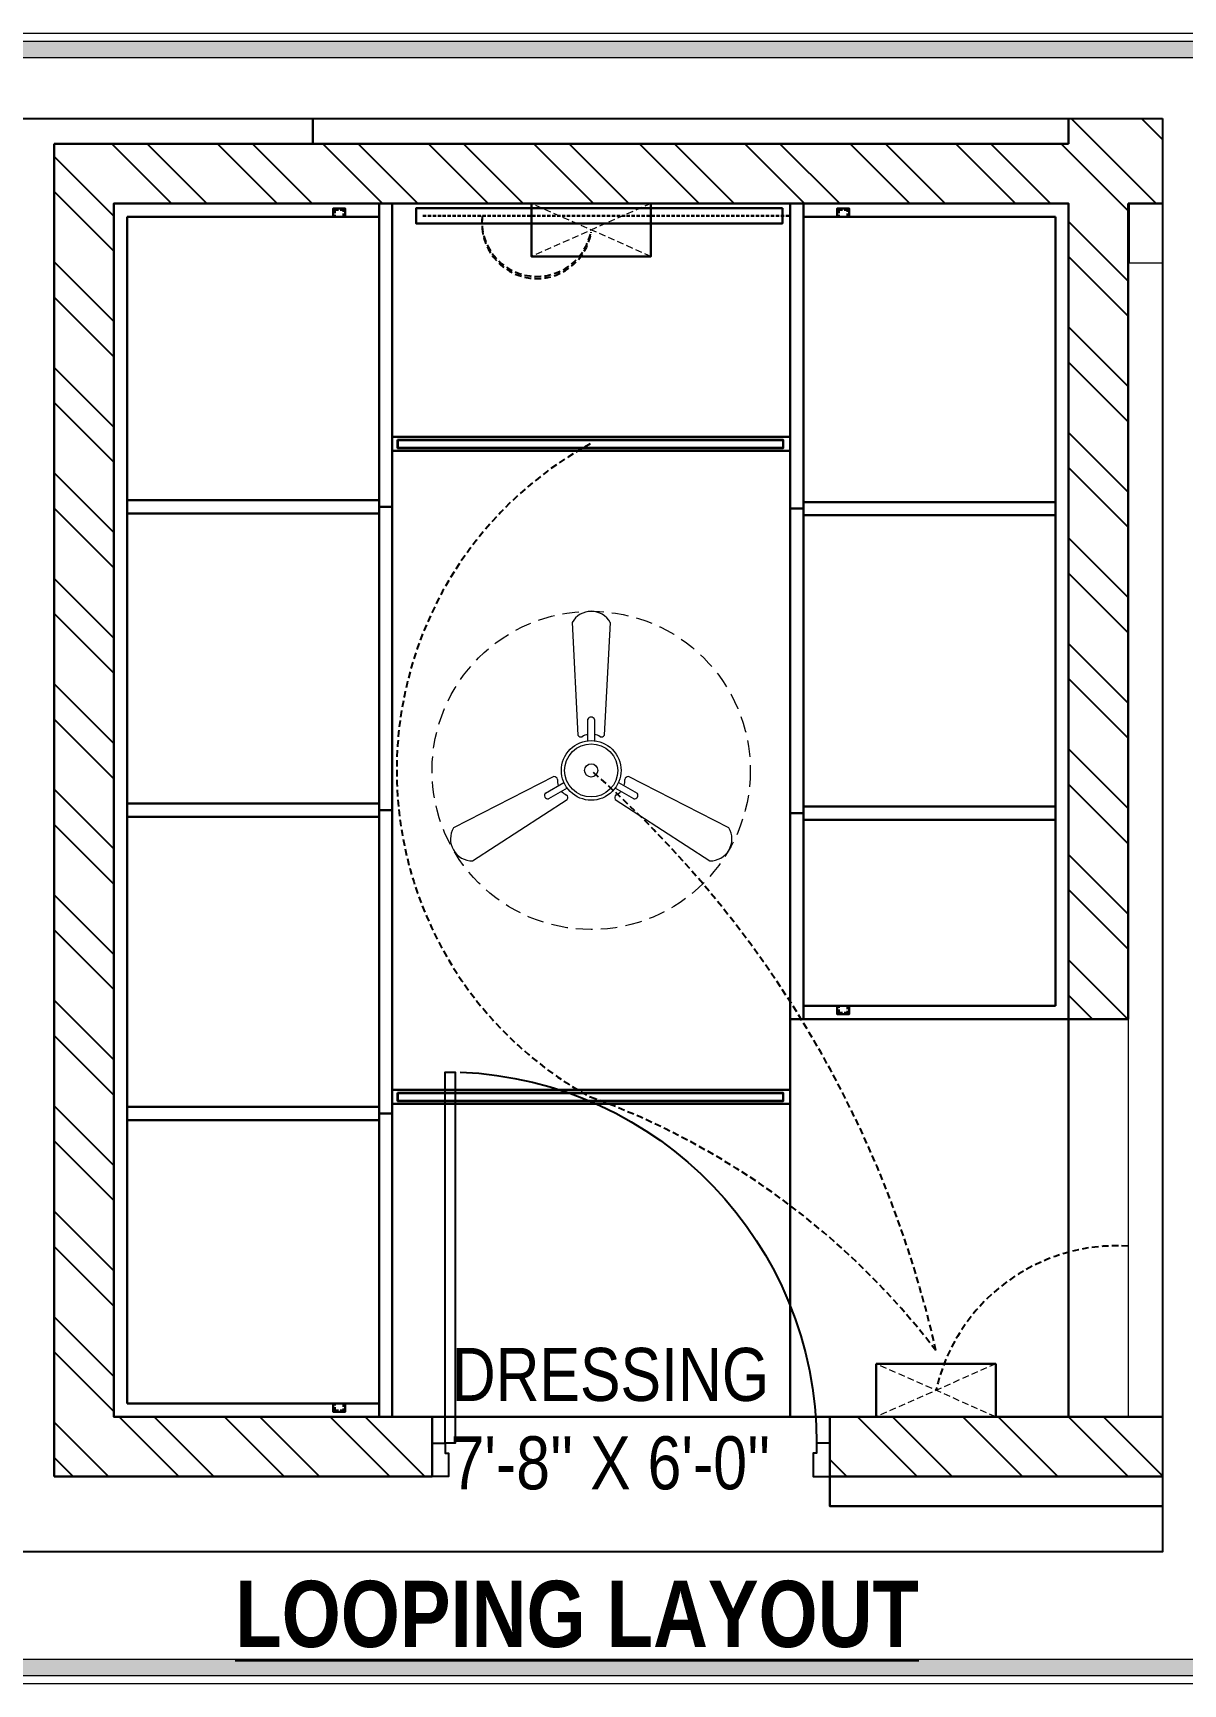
# Model space of a CAD drawing. Header units: millimetres. Extents: x 56222 to 3066687, y -650199 to -121287.
# Drawn here: x 137481.9 to 137568.7, y -183186.1 to -183061.6 of the extents above; entities that cross this region are included whole.
import ezdxf

# ---------------------------------------------------------------- set-up
doc = ezdxf.new("R2010")
doc.units = ezdxf.units.MM
doc.header["$MEASUREMENT"] = 0
for name, pattern in [('DASHED', [0.75, 0.5, -0.25]), ('DASHED2', [0.375, 0.25, -0.125]), ('DASHEDX2', [1.5, 1, -0.5])]:
    doc.linetypes.add(name, pattern=pattern)
for name, color, linetype in [('AR DOOR', 40, 'Continuous'), ('AR ELE-5', 134, 'Continuous'), ('AR HATCH-7', 7, 'Continuous')]:
    doc.layers.add(name, color=color, linetype=linetype)
for name, color, linetype, lineweight in [('Dimension', 10, 'DASHEDX2', 20), ('el', 7, 'Continuous', 20), ('ELEC-wires', 1, 'DASHED2', 13), ('Electrical', 84, 'Continuous', 30), ('ELEVATION ( SPIRAL STAIR )', 250, 'Continuous', 9), ('FIRST FLOOR', 7, 'Continuous', 9), ('FIRST FLOOR ( TEXT )', 7, 'Continuous', 9), ('FIRST FLOOR_( PLine )_', 251, 'Continuous', 30), ('FURNITURE', 32, 'Continuous', 9), ('GF FALSE CEILING', 6, 'Continuous', 35), ('GROUND FLOOR', 7, 'Continuous', 9), ('Labelling', 1, 'Continuous', 25), ('Looping', 10, 'Continuous', 25), ('XX~SLAB ( BEAM )~ ( DIM )', 7, 'Continuous', 9)]:
    doc.layers.add(name, color=color, linetype=linetype, lineweight=lineweight)
doc.styles.add('KATHA', font='swissc.ttf')
doc.styles.add('style4', font='ARIALN.TTF')
pattern_1 = [(135, (1490.1495, 84.694), (-3.97747564, -3.97747564), []), (135, (1490.1495, 87.3455), (-3.97747564, -3.97747564), [])]

# ---------------------------------------------------------------- blocks, each defined once
blk = doc.blocks.new('*U29')
for points in [[(-40, 0), (0, 0), (0, 30), (10, 30), (10, 100), (-40, 100)], [(1160, 0), (1120, 0), (1120, 30), (1110, 30), (1110, 100), (1160, 100)], [(0, 0), (0, -1120), (30, -1120), (30, 0)]]:
    blk.add_lwpolyline(points, close=True)
at = {"layer": 'AR ELE-5', "linetype": 'ByBlock', "ltscale": 15}
blk.add_arc((-1.6, 0.7), 1121.6, 272.373, 359.9653, dxfattribs=at)
blk = doc.blocks.new('6616')
at = {"color": 242, "linetype": 'DASHED', "true_color": 0xcd2027}
for p, q in [((386784.79, -36915.77), (386775.78, -36911.78)), ((386784.79, -36911.78), (386775.78, -36915.77))]:
    blk.add_line(p, q, dxfattribs=at)
at = {"layer": 'ELEC-wires', "color": 5, "linetype": 'ByBlock', "lineweight": 30, "ltscale": 4}
blk.add_lwpolyline([(386775.78, -36911.78), (386784.79, -36911.78), (386784.79, -36915.77), (386775.78, -36915.77)], close=True, dxfattribs=at)
blk = doc.blocks.new('RF')
at = {"layer": 'Electrical', "lineweight": 15, "ltscale": 20}
for p, q in [((135236.11, -183534.09), (135236.99, -183551.08)), ((135240.99, -183551.08), (135241.88, -183534.09)), ((135238.49, -183551.93), (135238.49, -183548.69)), ((135239.49, -183548.72), (135239.49, -183551.93)), ((135233.38, -183557.34), (135218.23, -183565.07)), ((135259.76, -183565.06), (135244.6, -183557.34)), ((135232.09, -183559.82), (135234.87, -183558.21)), ((135235.37, -183559.08), (135232.56, -183560.7)), ((135245.4, -183560.68), (135242.62, -183559.08)), ((135243.12, -183558.21), (135245.92, -183559.83)), ((135221.11, -183570.06), (135235.38, -183560.8)), ((135242.6, -183560.8), (135256.87, -183570.06))]:
    blk.add_line(p, q, dxfattribs=at)
at = {"layer": 'Electrical', "linetype": 'DASHED', "lineweight": 15, "ltscale": 5}
blk.add_circle((135238.99, -183556.41), 24, dxfattribs=at)
at = {"layer": 'Electrical', "lineweight": 15, "ltscale": 20}
for centre, major_axis, start_param, end_param in [((135238.99, -183535.72), (2.34, 2.34), -0.272136, 1.842967), ((135238.99, -183548.89), (0.376, 0.376), -0.465536, 1.983618), ((135238.99, -183556.41), (3.18, -3.18), 3.14161, 9.424795), ((135238.99, -183556.41), (2.83, -2.83), 1.749190548672175e-05, 6.283202799085073), ((135237.46, -183550.82), (0.382, 0.382), 2.863014, 4.257784), ((135238.99, -183553.33), (1.71, -1.71), 2.565057, 2.951308), ((135238.99, -183553.33), (1.71, 1.71), 0.19032, 0.57657), ((135240.52, -183550.82), (0.382, -0.382), 5.167028, 6.561799), ((135233.39, -183557.88), (0.382, -0.382), 0.978238, 2.373008), ((135238.99, -183556.41), (0.707, 0.707), 1.570814, 7.853999), ((135244.59, -183557.88), (0.382, -0.382), 2.339416, 3.734186), ((135232.48, -183560.17), (0.376, -0.376), 3.199655, 5.648809), ((135236.33, -183557.95), (1.71, -1.71), 3.855511, 4.241762), ((135236.33, -183557.95), (1.71, -1.71), 4.659452, 5.045703), ((135241.66, -183557.95), (1.71, 1.71), 4.37911, 4.765361), ((135241.66, -183557.95), (1.71, 1.71), 5.183051, 5.569301), ((135245.51, -183560.16), (0.376, 0.376), 3.723254, 6.172408), ((135234.92, -183560.52), (0.382, 0.382), -1.325776, 0.068994), ((135243.07, -183560.52), (0.382, -0.382), 3.072633, 4.467404), ((135221.08, -183566.75), (2.34, -2.34), 3.393055, 5.508159), ((135256.91, -183566.75), (2.34, -2.34), 5.48745, 7.602554)]:
    blk.add_ellipse(centre, major_axis=major_axis, ratio=1, start_param=start_param, end_param=end_param, dxfattribs=at)

msp = doc.modelspace()

# ---------------------------------------------------------------- hatches: boundary and pattern name
at = {"layer": 'AR HATCH-7', "lineweight": 25, "true_color": 0x939598}
h = msp.add_hatch(dxfattribs=at)
h.set_pattern_fill('ANSI32', color=252, scale=15, angle=90)
h.set_pattern_definition(pattern_1)
h.paths.add_polyline_path([(137488.037, -183074.493), (137560.037, -183074.493), (137560.037, -183135.993), (137564.537, -183135.993), (137564.537, -183074.493), (137567.122, -183074.493), (137567.122, -183068.074), (137560.037, -183068.074), (137560.037, -183069.993), (137551.582, -183069.993), (137551.582, -183070.001), (137549.927, -183069.993), (137483.537, -183069.993), (137483.537, -183170.493), (137512.037, -183170.493), (137512.037, -183167.993), (137512.037, -183165.993), (137488.037, -183165.993)])
h = msp.add_hatch(dxfattribs=at)
h.set_pattern_fill('ANSI32', color=252, scale=15, angle=90)
h.set_pattern_definition(pattern_1)
h.paths.add_polyline_path([(137567.122, -183165.993), (137542.037, -183165.993), (137542.037, -183170.493), (137567.122, -183170.493)])
at = {"layer": 'Dimension', "linetype": 'Continuous', "true_color": 0xd39e00}
h = msp.add_hatch(color=42, dxfattribs=at)
h.paths.add_polyline_path([(137457.937, -183062.247), (137457.937, -183185.529), (137633.085, -183185.529), (137633.085, -183062.247)])
h.paths.add_polyline_path([(137459.166, -183063.476), (137631.856, -183063.476), (137631.856, -183184.3), (137459.166, -183184.3)], flags=16)

# ---------------------------------------------------------------- linework, layer by layer
at = {"layer": 'Dimension', "color": 42, "linetype": 'Continuous', "true_color": 0xd39e00}
for points in [[(137457.323, -183061.632), (137633.7, -183061.632), (137633.7, -183186.144), (137457.323, -183186.144)], [(137457.937, -183062.247), (137633.085, -183062.247), (137633.085, -183185.529), (137457.937, -183185.529)], [(137459.166, -183063.476), (137631.856, -183063.476), (137631.856, -183184.3), (137459.166, -183184.3)]]:
    msp.add_lwpolyline(points, close=True, dxfattribs=at)
at = {"layer": 'Electrical', "color": 7, "lineweight": 30}
for points in [[(137539.037, -183093.146), (137509.037, -183093.146), (137509.037, -183092.086), (137539.037, -183092.086)], [(137539.037, -183142.399), (137509.037, -183142.399), (137509.037, -183141.339), (137539.037, -183141.339)]]:
    msp.add_lwpolyline(points, close=True, dxfattribs=at)
at = {"layer": 'Electrical', "color": 175, "lineweight": 30, "ltscale": 8, "true_color": 0x4554a5}
for points in [[(137509.436, -183092.314), (137509.436, -183092.935), (137538.523, -183092.935), (137538.523, -183092.314)], [(137509.454, -183092.332), (137509.454, -183092.917), (137538.505, -183092.917), (137538.505, -183092.332)], [(137509.436, -183141.567), (137509.436, -183142.188), (137538.523, -183142.188), (137538.523, -183141.567)], [(137509.454, -183141.585), (137509.454, -183142.17), (137538.505, -183142.17), (137538.505, -183141.585)]]:
    msp.add_lwpolyline(points, close=True, dxfattribs=at)
at = {"layer": 'ELEVATION ( SPIRAL STAIR )', "color": 9, "lineweight": 30, "true_color": 0xc7c8ca}
msp.add_lwpolyline([(137538.455, -183074.844), (137538.455, -183075.994), (137510.837, -183075.994), (137510.837, -183074.844)], close=True, dxfattribs=at)
at = {"layer": 'FIRST FLOOR'}
for p, q in [((137560.037, -183068.074), (137560.037, -183069.993)), ((137560.037, -183069.993), (137483.537, -183069.993)), ((137483.537, -183069.993), (137483.537, -183170.493)), ((137560.037, -183074.493), (137488.037, -183074.493)), ((137488.037, -183074.493), (137488.037, -183165.993)), ((137560.037, -183074.493), (137560.037, -183135.993)), ((137564.537, -183074.493), (137567.122, -183074.493)), ((137564.537, -183074.493), (137564.537, -183165.993)), ((137560.037, -183135.993), (137564.537, -183135.993)), ((137488.037, -183165.993), (137567.122, -183165.993)), ((137512.037, -183165.993), (137512.037, -183170.493)), ((137542.037, -183165.993), (137542.037, -183170.493)), ((137483.537, -183170.493), (137512.037, -183170.493)), ((137542.037, -183170.493), (137567.122, -183170.493))]:
    msp.add_line(p, q, dxfattribs=at)
at = {"layer": 'FIRST FLOOR_( PLine )_'}
for p, q in [((137560.037, -183068.074), (137560.037, -183069.993)), ((137560.037, -183069.993), (137483.537, -183069.993)), ((137483.537, -183069.993), (137483.537, -183170.493)), ((137488.037, -183165.993), (137488.037, -183074.493)), ((137488.037, -183074.493), (137560.037, -183074.493)), ((137560.037, -183074.493), (137560.037, -183135.993)), ((137564.537, -183135.993), (137564.537, -183074.493)), ((137564.537, -183074.493), (137567.122, -183074.493)), ((137560.037, -183135.993), (137564.537, -183135.993)), ((137512.037, -183165.993), (137488.037, -183165.993)), ((137512.037, -183170.493), (137512.037, -183165.993)), ((137483.537, -183170.493), (137512.037, -183170.493))]:
    msp.add_line(p, q, dxfattribs=at)
msp.add_lwpolyline([(137567.122, -183165.993), (137542.037, -183165.993), (137542.037, -183170.493), (137567.122, -183170.493)], dxfattribs=at)
at = {"layer": 'FURNITURE', "lineweight": 30}
msp.add_line((137503.037, -183069.993), (137503.037, -183068.074), dxfattribs=at)
at = {"layer": 'FURNITURE', "color": 9, "lineweight": 30, "true_color": 0xc7c8ca}
for p, q in [((137508.037, -183165.993), (137508.037, -183074.493)), ((137540.037, -183074.493), (137540.037, -183135.993)), ((137508.037, -183075.493), (137489.037, -183075.493)), ((137489.037, -183075.493), (137489.037, -183164.993)), ((137559.037, -183075.493), (137540.037, -183075.493)), ((137559.037, -183134.993), (137559.037, -183075.493)), ((137489.037, -183096.868), (137508.037, -183096.868)), ((137508.037, -183097.368), (137509.037, -183097.368)), ((137540.037, -183097.503), (137539.037, -183097.503)), ((137540.037, -183097.003), (137559.037, -183097.003)), ((137489.037, -183097.868), (137508.037, -183097.868)), ((137540.037, -183098.003), (137559.037, -183098.003)), ((137489.037, -183119.743), (137508.037, -183119.743)), ((137540.037, -183119.966), (137559.037, -183119.966)), ((137489.037, -183120.743), (137508.037, -183120.743)), ((137508.037, -183120.243), (137509.037, -183120.243)), ((137540.037, -183120.466), (137539.037, -183120.466)), ((137540.037, -183120.966), (137559.037, -183120.966)), ((137540.037, -183134.993), (137559.037, -183134.993)), ((137489.037, -183142.618), (137508.037, -183142.618)), ((137489.037, -183143.618), (137508.037, -183143.618)), ((137508.037, -183143.118), (137509.037, -183143.118)), ((137489.037, -183164.993), (137508.037, -183164.993))]:
    msp.add_line(p, q, dxfattribs=at)
at = {"layer": 'FURNITURE', "color": 3, "linetype": 'DASHED2', "lineweight": 30}
msp.add_line((137511.337, -183075.419), (137538.955, -183075.419), dxfattribs=at)
at = {"layer": 'FURNITURE', "color": 9, "lineweight": 30, "true_color": 0xc7c8ca}
for points in [[(137488.037, -183165.993), (137509.037, -183165.993), (137509.037, -183074.493), (137488.037, -183074.493)], [(137560.037, -183074.493), (137539.037, -183074.493), (137539.037, -183135.993), (137560.037, -183135.993)]]:
    msp.add_lwpolyline(points, close=True, dxfattribs=at)
at = {"layer": 'FURNITURE', "lineweight": 30}
for points in [[(137505.484, -183075.495), (137505.484, -183074.855), (137504.591, -183074.855), (137504.591, -183075.495)], [(137543.482, -183075.495), (137543.482, -183074.855), (137542.589, -183074.855), (137542.589, -183075.495)], [(137543.482, -183134.99), (137543.482, -183135.631), (137542.589, -183135.631), (137542.589, -183134.99)], [(137505.484, -183164.99), (137505.484, -183165.631), (137504.591, -183165.631), (137504.591, -183164.99)]]:
    msp.add_lwpolyline(points, close=True, dxfattribs=at)
at = {"layer": 'FURNITURE', "color": 3, "linetype": 'DASHED2', "lineweight": 30}
for points in [[(137505.368, -183075.495), (137505.368, -183074.962), (137504.715, -183074.962), (137504.715, -183075.495)], [(137543.366, -183075.495), (137543.366, -183074.962), (137542.713, -183074.962), (137542.713, -183075.495)], [(137543.366, -183134.99), (137543.366, -183135.523), (137542.713, -183135.523), (137542.713, -183134.99)], [(137505.368, -183164.99), (137505.368, -183165.523), (137504.715, -183165.523), (137504.715, -183164.99)]]:
    msp.add_lwpolyline(points, close=True, dxfattribs=at)
at = {"layer": 'FURNITURE'}
msp.add_lwpolyline([(137567.122, -183078.993), (137564.631, -183078.993), (137564.631, -183074.493), (137567.122, -183074.493)], dxfattribs=at)
at = {"layer": 'FURNITURE', "lineweight": 30}
msp.add_lwpolyline([(137567.122, -183170.493), (137542.037, -183170.493), (137542.037, -183172.743), (137567.122, -183172.743)], dxfattribs=at)
at = {"layer": 'GF FALSE CEILING', "color": 9, "lineweight": 30, "true_color": 0xc7c8ca}
for points in [[(137488.037, -183074.493), (137560.037, -183074.493), (137560.037, -183165.993), (137488.037, -183165.993)], [(137509.037, -183074.493), (137539.037, -183074.493), (137539.037, -183165.993), (137509.037, -183165.993)]]:
    msp.add_lwpolyline(points, close=True, dxfattribs=at)
at = {"layer": 'Looping', "linetype": 'DASHED', "lineweight": 25}
for centre, radius, start, end in [((137519.943, -183075.846), 4.144, 174.07892, 351.11887), ((137519.943, -183076.003), 4.144, 174.07892, 351.11887), ((137504.479, -183195.763), 57.307, 37.34632, 70.12705), ((137563.666, -183167.067), 13.969, 86.4232, 167.31596)]:
    msp.add_arc(centre, radius, start, end, dxfattribs=at)
at = {"layer": 'Looping', "color": 251, "linetype": 'DASHED', "lineweight": 25, "true_color": 0x636466}
msp.add_arc((137537.455, -183117.243), 28.082, 118.72238, 241.27762, dxfattribs=at)
at = {"layer": 'Looping', "color": 6, "linetype": 'DASHED', "lineweight": 25}
msp.add_arc((137469.875, -183179.029), 82.165, 12.6756, 48.76166, dxfattribs=at)
at = {"layer": 'XX~SLAB ( BEAM )~ ( DIM )', "color": 252, "lineweight": 25, "true_color": 0x939598}
msp.add_lwpolyline([(137567.122, -183068.074), (137567.122, -183176.168), (137478.354, -183176.168), (137478.354, -183068.074)], close=True, dxfattribs=at)

# ---------------------------------------------------------------- block references
at = {"layer": 'AR DOOR', "linetype": 'ByBlock', "lineweight": -2, "extrusion": (0, 0, -1), "xscale": 0.02500000000004618, "yscale": 0.02500000000004618, "zscale": -0.02500000000004618, "rotation": 180}
msp.add_blockref('*U29', (-137513.037, -183167.993), dxfattribs=at)
at = {"layer": 'el', "color": 1}
for p in [(-249256.25, -146162.709), (-249230.25, -146250.222), (-249230.25, -146250.222)]:
    msp.add_blockref('6616', p, dxfattribs=at)
at = {"layer": 'GROUND FLOOR', "lineweight": 30, "xscale": 0.5000062497670648, "yscale": 0.5000062497670648, "zscale": 0.5000062497670648}
msp.add_blockref('RF', (69903.696, -91337.892), dxfattribs=at)

# ---------------------------------------------------------------- texts
at = {"layer": 'FIRST FLOOR ( TEXT )', "insert": (137525.488, -183166.159), "char_height": 4, "attachment_point": 5, "style": 'KATHA'}
msp.add_mtext("DRESSING\\P7'-8'' X 6'-0''", dxfattribs=at)
at = {"layer": 'Labelling', "color": 251, "true_color": 0x636466, "insert": (137522.972, -183180.896), "char_height": 5, "attachment_point": 5, "style": 'style4'}
msp.add_mtext_dynamic_manual_height_columns('{\\fArial Narrow|b1|i0|c0|p34;\\LLOOPING LAYOUT}', width=79.10806, gutter_width=1, heights=[0], dxfattribs=at)

doc.saveas('drawing.dxf')
